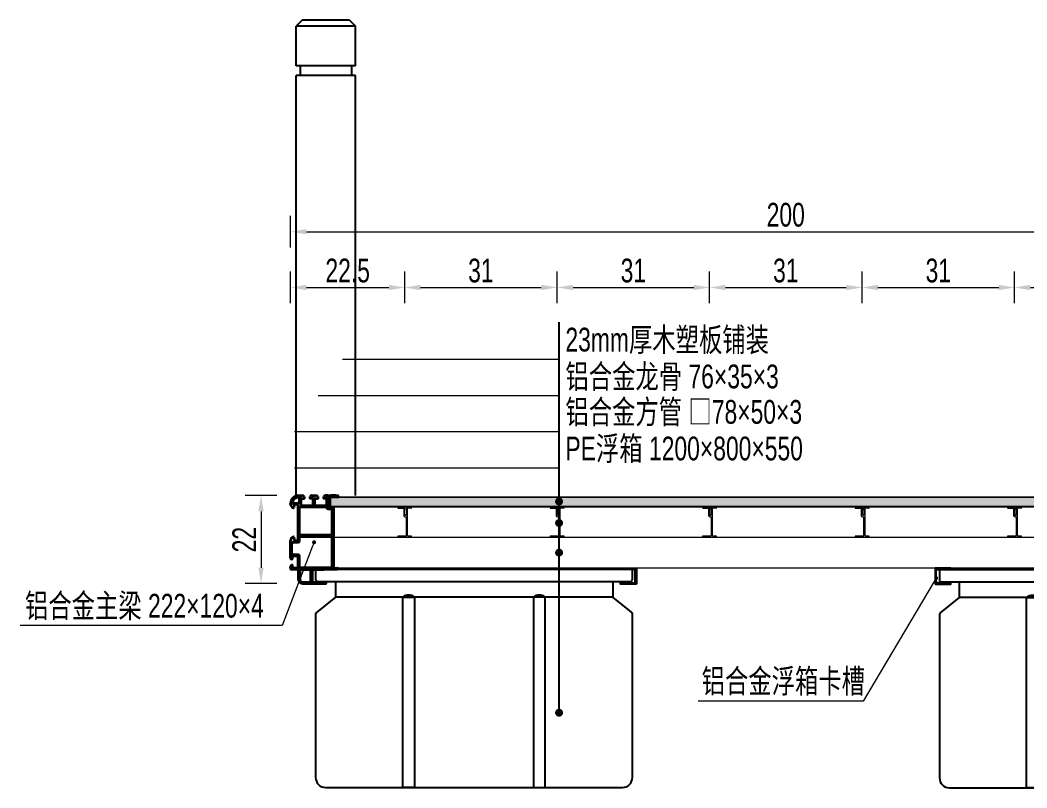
# Model space of a CAD drawing. Extents: x 104235 to 112395, y 52637 to 53451.
# Drawn here: x 110390.5 to 110517.6, y 53229.6 to 53326.5 of the extents above; entities that cross this region are included whole.
import ezdxf
from ezdxf import colors
from ezdxf.entities.mleader import LeaderData, LeaderLine
from ezdxf.math import Vec2, Vec3

# ---------------------------------------------------------------- set-up
doc = ezdxf.new("R2010")
doc.units = 0
doc.header["$LTSCALE"] = 1000
doc.header["$PDMODE"] = 1
doc.layers.get('0').update_dxf_attribs({"color": 40})
for name, color, linetype in [('0-栈道', 40, 'Continuous'), ('_TCH_MASK', 7, 'Continuous'), ('中实线', 1, 'Continuous'), ('结构', 1, 'Continuous')]:
    doc.layers.add(name, color=color, linetype=linetype)
for name, color, linetype, lineweight in [('01-细实线', 3, 'Continuous', 25), ('02-标注', 3, 'Continuous', 25), ('03-中粗线', 1, 'Continuous', 35)]:
    doc.layers.add(name, color=color, linetype=linetype, lineweight=lineweight)
doc.styles.add('3.0号字-阿文', font='win7仿宋_GB2312.ttf', dxfattribs={"width": 0.72})
doc.dimstyles.new('1：20阿文', dxfattribs={"dimtxt": 3, "dimasz": 2, "dimexe": 2, "dimexo": 0, "dimtad": 1, "dimdec": 0, "dimlfac": 2, "dimzin": 0, "dimdsep": 46, "dimtxsty": '3.0号字-阿文', "dimcen": 2, "dimclrd": 3, "dimclre": 3, "dimclrt": 3, "dimadec": 0, "dimazin": 0, "dimtfac": 1, "dimtdec": 0, "dimtmove": 1, "dimatfit": 3, "dimfxl": 2, "dimfxlon": 1, "dimtolj": 1, "dimtzin": 0, "dimlwd": 18, "dimlwe": 18, "dimarcsym": 0})

# ---------------------------------------------------------------- blocks, each defined once
blk = doc.blocks.new('325')
at = {"layer": '03-中粗线', "ltscale": 0.5}
for p, q in [((76366.4, -86883.5), (76366.7, -86883.9)), ((76367, -86883.9), (76367.3, -86883.5)), ((76367.4, -86883.4), (76368.3, -86883.4)), ((76367.5, -86887.4), (76367.5, -86887.4)), ((76368.4, -86883.5), (76368.7, -86883.9)), ((76369, -86883.9), (76369.3, -86883.5)), ((76369.4, -86883.4), (76370.3, -86883.4)), ((76370.4, -86883.5), (76370.7, -86883.9)), ((76371, -86883.9), (76371.3, -86883.5)), ((76371.4, -86883.4), (76372.3, -86883.4)), ((76372.4, -86883.5), (76372.7, -86883.9)), ((76373, -86883.9), (76373.3, -86883.5)), ((76373.4, -86883.4), (76374.3, -86883.4)), ((76374.4, -86883.5), (76374.7, -86883.9)), ((76375, -86883.9), (76375.3, -86883.5)), ((76375.4, -86883.4), (76376.3, -86883.4)), ((76381.5, -86885.9), (76381.5, -86890.2)), ((76396.5, -86890.2), (76396.5, -86885.9)), ((76396.5, -86885.9), (76396.5, -86890.2)), ((76402.8, -86883.5), (76403.1, -86883.9)), ((76403.4, -86883.9), (76403.7, -86883.5)), ((76404.8, -86883.5), (76405.1, -86883.9)), ((76405.4, -86883.9), (76405.7, -86883.5)), ((76406.8, -86883.5), (76407.1, -86883.9)), ((76407.4, -86883.9), (76407.7, -86883.5)), ((76408.8, -86883.5), (76409.1, -86883.9)), ((76409.4, -86883.9), (76409.7, -86883.5)), ((76416, -86885.9), (76416, -86890.2)), ((76431, -86890.2), (76431, -86885.9)), ((76436.5, -86883.4), (76447.7, -86883.4)), ((76441.7, -86883.4), (76436.5, -86883.4)), ((76442.5, -86888.4), (76442.5, -86911.9)), ((76466.7, -86887.4), (76443.5, -86887.4)), ((76448.1, -86883.9), (76447.8, -86883.5)), ((76448.7, -86883.5), (76448.4, -86883.9)), ((76449.7, -86883.4), (76448.8, -86883.4)), ((76450.1, -86883.9), (76449.8, -86883.5)), ((76450.7, -86883.5), (76450.4, -86883.9)), ((76451.7, -86883.4), (76450.8, -86883.4)), ((76452.1, -86883.9), (76451.8, -86883.5)), ((76452.7, -86883.5), (76452.4, -86883.9)), ((76453.7, -86883.4), (76452.8, -86883.4)), ((76454.1, -86883.9), (76453.8, -86883.5)), ((76454.7, -86883.5), (76454.4, -86883.9)), ((76455.7, -86883.4), (76454.8, -86883.4)), ((76456.1, -86883.9), (76455.8, -86883.5)), ((76456.7, -86883.5), (76456.4, -86883.9)), ((76457.7, -86883.4), (76456.8, -86883.4)), ((76458.1, -86883.9), (76457.8, -86883.5)), ((76458.7, -86883.5), (76458.4, -86883.9)), ((76459.7, -86883.4), (76458.8, -86883.4)), ((76460.1, -86883.9), (76459.8, -86883.5)), ((76460.7, -86883.5), (76460.4, -86883.9)), ((76461.7, -86883.4), (76460.8, -86883.4)), ((76462.1, -86883.9), (76461.8, -86883.5)), ((76462.7, -86883.5), (76462.4, -86883.9)), ((76462.8, -86883.4), (76466.7, -86883.4)), ((76467.5, -86884.2), (76467.5, -86886.6)), ((76347.5, -86905), (76347.5, -86903.4)), ((76351.6, -86902.4), (76351.6, -86902.4)), ((76356.7, -86906.2), (76355.3, -86913.6)), ((76364.5, -86905.4), (76357.6, -86905.4)), ((76366.5, -86950.3), (76366.5, -86907.4)), ((76370, -86901.4), (76370, -86890.4)), ((76373, -86911.4), (76438, -86911.4)), ((76373.5, -86891.4), (76373.5, -86907.4)), ((76374.5, -86890.4), (76381.3, -86890.4)), ((76374.5, -86908.4), (76388.5, -86908.4)), ((76388.6, -86908.5), (76388.9, -86908.8)), ((76389.2, -86908.8), (76389.5, -86908.5)), ((76389.6, -86908.4), (76403.5, -86908.4)), ((76403.5, -86890.4), (76396.7, -86890.4)), ((76404.5, -86907.4), (76404.5, -86891.4)), ((76408, -86891.4), (76408, -86907.4)), ((76409, -86890.4), (76415.8, -86890.4)), ((76409, -86908.4), (76423, -86908.4)), ((76423.1, -86908.5), (76423.4, -86908.8)), ((76423.7, -86908.8), (76424, -86908.5)), ((76424.1, -86908.4), (76438, -86908.4)), ((76438, -86890.4), (76431.2, -86890.4)), ((76439, -86907.4), (76439, -86891.4)), ((76443.5, -86912.9), (76454.5, -86912.9)), ((76455.5, -86913.9), (76455.5, -86950.3)), ((76442, -86916.4), (76449, -86916.4)), ((76452, -86919.4), (76452, -86980.4)), ((76366.5, -86994.4), (76366.5, -86951.5)), ((76366.9, -86950.8), (76366.6, -86950.5)), ((76366.6, -86951.3), (76366.9, -86951)), ((76455.5, -86950.5), (76455.2, -86950.8)), ((76455.2, -86951), (76455.5, -86951.3)), ((76455.5, -86951.5), (76455.5, -86951.5)), ((76455.5, -86951.5), (76455.5, -87015.6)), ((76355.3, -86988.2), (76356.7, -86995.6)), ((76370, -86997.9), (76370, -86988.4)), ((76449, -86983.4), (76372, -86983.4)), ((76372, -86986.4), (76449, -86986.4)), ((76452, -86989.4), (76452, -87062.9)), ((76347.5, -87015.6), (76347.5, -86996.8)), ((76347.9, -87016), (76347.6, -87015.7)), ((76351, -87029.4), (76351, -87003.9)), ((76354, -87000.9), (76367, -87000.9)), ((76357.6, -86996.4), (76364.5, -86996.4)), ((76455.5, -87015.7), (76455.2, -87016)), ((76347.5, -87031), (76347.5, -87016.7)), ((76347.5, -87041.4), (76347.5, -87031)), ((76347.6, -87016.6), (76347.9, -87016.3)), ((76351.5, -87036.9), (76351.5, -87043.7)), ((76365.5, -87035.9), (76352.5, -87035.9)), ((76367, -87032.4), (76354, -87032.4)), ((76366.5, -87050.3), (76366.5, -87036.9)), ((76370, -87062.9), (76370, -87035.4)), ((76455.2, -87016.3), (76455.5, -87016.6)), ((76455.5, -87016.7), (76455.5, -87065.9)), ((76347.5, -87067.4), (76347.5, -87063.4)), ((76351.3, -87043.9), (76350, -87043.9)), ((76350, -87057.9), (76351.3, -87057.9)), ((76351.5, -87058.1), (76351.5, -87064.9)), ((76352.5, -87065.9), (76365.5, -87065.9)), ((76366.5, -87064.9), (76366.5, -87051.5)), ((76366.9, -87050.8), (76366.6, -87050.5)), ((76366.6, -87051.3), (76366.9, -87051)), ((76449, -87065.9), (76373, -87065.9)), ((76456, -87066.4), (76465.5, -87066.4)), ((76368.5, -87075.4), (76368.5, -87075.4)), ((76396.5, -87069.4), (76372.5, -87069.4)), ((76372.5, -87069.4), (76396.5, -87069.4)), ((76465.5, -87069.4), (76404.5, -87069.4)), ((76404.5, -87069.4), (76432.5, -87069.4)), ((76466.5, -87067.4), (76466.5, -87068.4)), ((76378.5, -87105.4), (76420, -87105.4)), ((76420.1, -87105.3), (76420.4, -87105)), ((76420.7, -87105), (76421, -87105.3)), ((76421.1, -87105.4), (76436.5, -87105.4)), ((76437.5, -87104.4), (76437.5, -87104.4))]:
    blk.add_line(p, q, dxfattribs=at)
at = {"layer": '03-中粗线'}
for p, q in [((76402, -86883.4), (76402.7, -86883.4)), ((76403.9, -86883.4), (76404.7, -86883.4)), ((76405.9, -86883.4), (76406.7, -86883.4)), ((76407.9, -86883.4), (76408.7, -86883.4)), ((76409.9, -86883.4), (76410.5, -86883.4)), ((76351.6, -86902.4), (76369, -86902.4)), ((76439, -86914), (76439, -86912.4)), ((76370, -86981.4), (76370, -86914.4)), ((76364.5, -87069.4), (76349.5, -87069.4)), ((76366.5, -87071.4), (76366.5, -87093.6)), ((76370.5, -87071.4), (76370.5, -87093.6)), ((76396.5, -87069.4), (76372.5, -87069.4)), ((76398.5, -87099.4), (76398.5, -87071.4)), ((76402.5, -87099.4), (76402.5, -87071.4)), ((76378.5, -87101.4), (76396.5, -87101.4)), ((76397.5, -87101.4), (76397.5, -87101.4)), ((76403.5, -87102.4), (76403.5, -87102.4)), ((76404.5, -87101.4), (76435.5, -87101.4))]:
    blk.add_line(p, q, dxfattribs=at)
at = {"layer": '03-中粗线', "ltscale": 0.5}
for centre, radius, start, end in [((76367.6, -86903.4), 20.1, 93.8653, 179.9146), ((76367.5, -86903.4), 15.9, 89.8166, 176.4472), ((76366.3, -86883.6), 0.2, 45, 90), ((76366.8, -86883.8), 0.2, 225, 315), ((76367, -86890.4), 3, 0, 90), ((76367.4, -86883.6), 0.2, 90, 135), ((76367.5, -86903.4), 20, 90, 90.3567), ((76368.3, -86883.6), 0.2, 45, 90), ((76368.8, -86883.8), 0.2, 225, 315), ((76369.4, -86883.6), 0.2, 90, 135), ((76370.3, -86883.6), 0.2, 45, 90), ((76370.8, -86883.8), 0.2, 225, 315), ((76371.4, -86883.6), 0.2, 90, 135), ((76372.3, -86883.6), 0.2, 45, 90), ((76372.8, -86883.8), 0.2, 225, 315), ((76373.4, -86883.6), 0.2, 90, 135), ((76374.3, -86883.6), 0.2, 45, 90), ((76374.8, -86883.8), 0.2, 225, 315), ((76375.4, -86883.6), 0.2, 90, 135), ((76376.4, -86889.9), 6.54, 38.1788, 91.2207), ((76401.7, -86890), 6.6, 87.1926, 141.6953), ((76402.7, -86883.6), 0.2, 45, 90), ((76403.3, -86883.8), 0.2, 225, 315), ((76403.9, -86883.6), 0.2, 90, 135), ((76404.7, -86883.6), 0.2, 45, 90), ((76405.3, -86883.8), 0.2, 225, 315), ((76405.9, -86883.6), 0.2, 90, 135), ((76406.7, -86883.6), 0.2, 45, 90), ((76407.3, -86883.8), 0.2, 225, 315), ((76407.9, -86883.6), 0.2, 90, 135), ((76408.7, -86883.6), 0.2, 45, 90), ((76409.3, -86883.8), 0.2, 225, 315), ((76409.9, -86883.6), 0.2, 90, 135), ((76410.9, -86890), 6.6, 38.3047, 92.8074), ((76436.2, -86890), 6.6, 87.1926, 141.6953), ((76443.5, -86888.4), 1, 90, 180), ((76447.7, -86883.6), 0.2, 45, 90), ((76448.2, -86883.8), 0.2, 225, 315), ((76448.8, -86883.6), 0.2, 90, 135), ((76449.7, -86883.6), 0.2, 45, 90), ((76450.2, -86883.8), 0.2, 225, 315), ((76450.8, -86883.6), 0.2, 90, 135), ((76451.7, -86883.6), 0.2, 45, 90), ((76452.2, -86883.8), 0.2, 225, 315), ((76452.8, -86883.6), 0.2, 90, 135), ((76453.7, -86883.6), 0.2, 45, 90), ((76454.2, -86883.8), 0.2, 225, 315), ((76454.8, -86883.6), 0.2, 90, 135), ((76455.7, -86883.6), 0.2, 45, 90), ((76456.2, -86883.8), 0.2, 225, 315), ((76456.8, -86883.6), 0.2, 90, 135), ((76457.7, -86883.6), 0.2, 45, 90), ((76458.2, -86883.8), 0.2, 225, 315), ((76458.8, -86883.6), 0.2, 90, 135), ((76459.7, -86883.6), 0.2, 45, 90), ((76460.2, -86883.8), 0.2, 225, 315), ((76460.8, -86883.6), 0.2, 90, 135), ((76461.7, -86883.6), 0.2, 45, 90), ((76462.2, -86883.8), 0.2, 225, 315), ((76462.8, -86883.6), 0.2, 90, 135), ((76466.7, -86884.2), 0.8, 0, 90), ((76466.7, -86886.6), 0.8, 270, 0), ((76357.4, -86905), 9.84, 179.7094, 251.9861), ((76354.3, -86913.4), 1, 270, 349.7), ((76357.6, -86906.4), 1, 90, 169.7), ((76364.5, -86907.4), 2, 360, 90), ((76369, -86901.4), 1, 270, 0), ((76373, -86914.4), 3, 90, 180), ((76374.5, -86891.4), 1, 90, 180), ((76374.5, -86907.4), 1, 180, 270), ((76381.3, -86890.2), 0.2, 270, 0.2741), ((76388.5, -86908.6), 0.2, 45, 90), ((76389, -86908.6), 0.2, 225, 315), ((76389.6, -86908.6), 0.2, 90, 135), ((76396.7, -86890.2), 0.2, 180, 270), ((76403.5, -86891.4), 1, 0, 90), ((76403.5, -86907.4), 1, 270, 0), ((76409, -86891.4), 1, 90, 180), ((76409, -86907.4), 1, 180, 270), ((76415.8, -86890.2), 0.2, 270, 0.2741), ((76423, -86908.6), 0.2, 45, 90), ((76423.5, -86908.6), 0.2, 225, 315), ((76424.1, -86908.6), 0.2, 90, 135), ((76431.2, -86890.2), 0.2, 180, 270), ((76438, -86891.4), 1, 0, 90), ((76438, -86907.4), 1, 270, 0), ((76438, -86912.4), 1, 0, 90), ((76442.1, -86913.3), 3.14, 193.5612, 269.1192), ((76443.5, -86911.9), 1, 180, 270), ((76454.5, -86913.9), 1, 0, 90), ((76449, -86919.4), 3, 0, 90), ((76366.7, -86950.3), 0.2, 180, 225), ((76366.7, -86951.5), 0.2, 135, 180), ((76366.8, -86950.9), 0.2, 315, 45), ((76455.3, -86950.9), 0.2, 135, 225), ((76455.3, -86950.3), 0.2, 315, 0), ((76455.3, -86951.5), 0.2, 360, 45), ((76357.6, -86996.9), 10.1, 110.0422, 179.7055), ((76354.3, -86988.4), 1.03, 10.8147, 98.718), ((76372, -86981.4), 2, 180, 270), ((76372, -86988.4), 2, 90, 180), ((76449, -86980.4), 3, 270, 0), ((76449, -86989.4), 3, 0, 90), ((76347.7, -87015.6), 0.2, 180, 225), ((76354, -87003.9), 3, 90, 180), ((76357.6, -86995.4), 1, 190.3, 270), ((76364.5, -86994.4), 2, 270, 0), ((76367, -86997.9), 3, 270, 0), ((76455.3, -87015.6), 0.2, 315, 0), ((76347.7, -87016.7), 0.2, 135, 180), ((76347.8, -87016.2), 0.2, 315, 45), ((76354, -87029.4), 3, 180, 270), ((76352.5, -87036.9), 1, 90, 180), ((76365.5, -87036.9), 1, 0, 90), ((76367, -87035.4), 3, 0, 90), ((76455.3, -87016.2), 0.2, 135, 225), ((76455.3, -87016.7), 0.2, 360, 45), ((76350, -87041.4), 2.5, 180, 270), ((76354.1, -87063.1), 6.6, 128.3047, 182.8074), ((76351.3, -87043.7), 0.2, 270, 0), ((76351.3, -87058.1), 0.2, 0, 90), ((76352.5, -87064.9), 1, 180, 270), ((76365.5, -87064.9), 1, 270, 0), ((76366.7, -87050.3), 0.2, 180, 225), ((76366.7, -87051.5), 0.2, 135, 180), ((76366.8, -87050.9), 0.2, 315, 45), ((76373, -87062.9), 3, 180, 270), ((76449, -87062.9), 3, 270, 0), ((76455.5, -87066.4), 0.5, 90, 0), ((76465.5, -87067.4), 1, 0, 90), ((76396.5, -87071.4), 2, 0, 90), ((76404.5, -87071.4), 2, 90, 180), ((76465.5, -87068.4), 1, 270, 0), ((76396.5, -87099.4), 2, 270, 0), ((76404.5, -87099.4), 2, 180, 270), ((76420, -87105.2), 0.2, 270, 315), ((76420.5, -87105.2), 0.2, 45, 135), ((76421.1, -87105.2), 0.2, 225, 270), ((76434.5, -87104.3), 3.07, 357.6884, 69.6917), ((76436.5, -87104.4), 1, 270, 0)]:
    blk.add_arc(centre, radius, start, end, dxfattribs=at)
at = {"layer": '03-中粗线'}
for centre, radius, start, end in [((76349.5, -87067.4), 2, 180, 270), ((76364.5, -87071.4), 2, 0, 90), ((76372.5, -87071.4), 2, 90, 180), ((76378.5, -87093.4), 12, 180, 270), ((76378.5, -87093.4), 8, 180, 270)]:
    blk.add_arc(centre, radius, start, end, dxfattribs=at)
blk = doc.blocks.new('*D141')
at = {"layer": '01-细实线', "color": 3, "linetype": 'Continuous', "lineweight": 18}
for p, q in [((110424.61, 53297.79), (110424.61, 53301.79)), ((110549.63, 53297.79), (110549.63, 53301.79)), ((110426.61, 53299.79), (110547.63, 53299.79))]:
    blk.add_line(p, q, dxfattribs=at)
at = {"layer": '01-细实线', "color": 3}
for points in [[(110426.61, 53300.13), (110426.61, 53299.46), (110424.61, 53299.79)], [(110547.63, 53300.13), (110547.63, 53299.46), (110549.63, 53299.79)]]:
    blk.add_solid(points, dxfattribs=at)
at = {"layer": 'Defpoints', "color": 0}
for p in [(110549.63, 53299.79), (110424.61, 53265.38), (110549.63, 53265.38)]:
    blk.add_point(p, dxfattribs=at)
at = {"layer": '01-细实线', "color": 3, "insert": (110487.12, 53301.92), "char_height": 3, "attachment_point": 5, "style": '3.0号字-阿文'}
blk.add_mtext('\\A1;200', dxfattribs=at)
blk = doc.blocks.new('*D142')
at = {"layer": '01-细实线', "color": 3, "linetype": 'Continuous', "lineweight": 18}
for p, q in [((110422.87, 53266.49), (110418.87, 53266.49)), ((110420.87, 53264.49), (110420.87, 53257.39)), ((110422.87, 53255.39), (110418.87, 53255.39))]:
    blk.add_line(p, q, dxfattribs=at)
at = {"layer": '01-细实线', "color": 3}
for points in [[(110420.54, 53264.49), (110421.21, 53264.49), (110420.87, 53266.49)], [(110420.54, 53257.39), (110421.21, 53257.39), (110420.87, 53255.39)]]:
    blk.add_solid(points, dxfattribs=at)
at = {"layer": 'Defpoints', "color": 0}
for p in [(110426.04, 53266.49), (110420.87, 53255.39), (110427.19, 53255.39)]:
    blk.add_point(p, dxfattribs=at)
at = {"layer": '01-细实线', "color": 3, "insert": (110418.75, 53260.94), "char_height": 3, "attachment_point": 5, "rotation": 90, "style": '3.0号字-阿文'}
blk.add_mtext('\\A1;22', dxfattribs=at)
blk = doc.blocks.new('A$C4B927DFE')
at = {"color": 0, "lineweight": 5}
for p, q in [((-53.9, 64.4), (-53.9, 65.9)), ((-40.6, 66.9), (-40.6, 67.9)), ((-56.9, 44.1), (-54.6, 44.1))]:
    blk.add_line(p, q, dxfattribs=at)
at = {"color": 0, "lineweight": 0, "ltscale": 0.5}
blk.add_arc((-56.6, 48.1), 4.07, 190.1528, 265.2718, dxfattribs=at)
at = {"layer": '结构', "color": 0, "linetype": 'ByBlock', "lineweight": 0, "ltscale": 0.5}
for p, q in [((-75.6, 67.9), (-75.6, 66.9)), ((-60.4, 68.9), (-74.6, 68.9)), ((-74.6, 65.9), (-61.6, 65.9)), ((-60.6, 64.9), (-60.6, 47.4)), ((-57.8, 64.2), (-57.4, 64.4)), ((-57.4, 63.9), (-57.8, 64.2)), ((-57.8, 62.4), (-57.4, 62.6)), ((-57.4, 62.1), (-57.8, 62.4)), ((-57.8, 60.6), (-57.4, 60.8)), ((-57.4, 60.3), (-57.8, 60.6)), ((-57.8, 58.8), (-57.4, 59)), ((-57.4, 58.5), (-57.8, 58.8)), ((-57.8, 57), (-57.4, 57.2)), ((-57.4, 56.7), (-57.8, 57)), ((-57.8, 55.2), (-57.4, 55.4)), ((-57.4, 54.9), (-57.8, 55.2)), ((-57.8, 53.4), (-57.4, 53.6)), ((-57.4, 53.1), (-57.8, 53.4)), ((-57.8, 51.6), (-57.4, 51.8)), ((-57.4, 51.3), (-57.8, 51.6)), ((-57.4, 64.4), (-57.4, 65.9)), ((-57.4, 62.6), (-57.4, 63.9)), ((-57.4, 60.8), (-57.4, 62.1)), ((-57.4, 59), (-57.4, 60.3)), ((-57.4, 57.2), (-57.4, 58.5)), ((-57.4, 55.4), (-57.4, 56.7)), ((-57.4, 53.6), (-57.4, 54.9)), ((-57.4, 51.8), (-57.4, 53.1)), ((-57.4, 53.1), (-57.4, 53.1)), ((-57.4, 50.1), (-57.4, 51.3)), ((-53.5, 64.2), (-53.9, 64.4)), ((-53.9, 63.9), (-53.5, 64.2)), ((-53.9, 62.6), (-53.9, 63.9)), ((-53.5, 62.4), (-53.9, 62.6)), ((-53.9, 62.1), (-53.5, 62.4)), ((-53.9, 62.2), (-53.9, 61.9)), ((-53.9, 61.9), (-53.5, 61.7)), ((-53.5, 61.7), (-53.9, 61.4)), ((-53.9, 61.4), (-53.9, 60.1)), ((-53.9, 60.1), (-53.5, 59.9)), ((-53.5, 59.9), (-53.9, 59.6)), ((-53.9, 59.6), (-53.9, 58.3)), ((-53.9, 58.3), (-53.5, 58.1)), ((-53.5, 58.1), (-53.9, 57.8)), ((-53.9, 57.8), (-53.9, 56.5)), ((-53.9, 56.5), (-53.5, 56.3)), ((-53.5, 56.3), (-53.9, 56)), ((-53.9, 56), (-53.9, 54.7)), ((-53.9, 54.7), (-53.5, 54.5)), ((-53.5, 54.5), (-53.9, 54.2)), ((-53.9, 54.2), (-53.9, 52.9)), ((-53.9, 52.9), (-53.5, 52.7)), ((-53.5, 52.7), (-53.9, 52.4)), ((-53.9, 52.4), (-53.9, 51.1)), ((-53.9, 51.1), (-53.5, 50.9)), ((-53.5, 50.9), (-53.9, 50.6)), ((-53.9, 50.6), (-53.9, 50.1)), ((-50.9, 68.9), (-41.6, 68.9)), ((-50.6, -3.1), (-50.6, 64.9)), ((-41.6, 65.9), (-49.6, 65.9)), ((-53.6, -3.1), (-53.6, 43.1)), ((-75.6, -4.6), (-75.6, -6.6)), ((-54.6, -4.1), (-75.1, -4.1)), ((-75.1, -7.1), (-41.1, -7.1)), ((-41.1, -4.1), (-49.6, -4.1)), ((-40.6, -6.6), (-40.6, -4.6))]:
    blk.add_line(p, q, dxfattribs=at)
for centre, radius, start, end in [((-74.6, 67.9), 1, 90, 180), ((-74.6, 66.9), 1, 180, 270), ((-61.6, 64.9), 1, 0, 90), ((-60.4, 65.9), 3, 360, 90.0017), ((-50.9, 65.9), 3, 89.9983, 180), ((-49.6, 64.9), 1, 90, 180), ((-41.6, 67.9), 1, 0, 90), ((-41.6, 66.9), 1, 270, 360), ((-55.6, 50.1), 1.75, 180, 0), ((-54.6, 43.1), 1, 0, 90), ((-75.1, -4.6), 0.5, 90, 180), ((-75.1, -6.6), 0.5, 180, 270), ((-54.6, -3.1), 1, 270, 0), ((-49.6, -3.1), 1, 180, 270), ((-41.1, -4.6), 0.5, 0, 90), ((-41.1, -6.6), 0.5, 270, 0)]:
    blk.add_arc(centre, radius, start, end, dxfattribs=at)
blk = doc.blocks.new('本主梁龙骨')
at = {"layer": '_TCH_MASK', "color": 0, "rotation": 180}
blk.add_blockref('A$C4B927DFE', (-41.1, 20), dxfattribs=at)
blk = doc.blocks.new('*D143')
at = {"layer": '01-细实线', "color": 3, "linetype": 'Continuous', "lineweight": 18}
for p, q in [((110424.61, 53290.76), (110424.61, 53294.76)), ((110439.01, 53290.76), (110439.01, 53294.76)), ((110426.61, 53292.76), (110437.01, 53292.76))]:
    blk.add_line(p, q, dxfattribs=at)
at = {"layer": '01-细实线', "color": 3}
for points in [[(110426.61, 53293.09), (110426.61, 53292.42), (110424.61, 53292.76)], [(110437.01, 53293.09), (110437.01, 53292.42), (110439.01, 53292.76)]]:
    blk.add_solid(points, dxfattribs=at)
at = {"layer": 'Defpoints', "color": 0}
for p in [(110439.01, 53292.76), (110424.61, 53265.41), (110439.01, 53261.24)]:
    blk.add_point(p, dxfattribs=at)
at = {"layer": '01-细实线', "color": 3, "insert": (110431.81, 53294.88), "char_height": 3, "attachment_point": 5, "style": '3.0号字-阿文'}
blk.add_mtext('\\A1;22.5', dxfattribs=at)
blk = doc.blocks.new('*D144')
at = {"layer": '01-细实线', "color": 3, "linetype": 'Continuous', "lineweight": 18}
for p, q in [((110439.01, 53290.76), (110439.01, 53294.76)), ((110458.26, 53290.76), (110458.26, 53294.76)), ((110441.01, 53292.76), (110456.26, 53292.76))]:
    blk.add_line(p, q, dxfattribs=at)
at = {"layer": '01-细实线', "color": 3}
for points in [[(110441.01, 53293.09), (110441.01, 53292.42), (110439.01, 53292.76)], [(110456.26, 53293.09), (110456.26, 53292.42), (110458.26, 53292.76)]]:
    blk.add_solid(points, dxfattribs=at)
at = {"layer": 'Defpoints', "color": 0}
for p in [(110458.26, 53292.76), (110439.01, 53261.24), (110458.26, 53261.24)]:
    blk.add_point(p, dxfattribs=at)
at = {"layer": '01-细实线', "color": 3, "insert": (110448.63, 53294.88), "char_height": 3, "attachment_point": 5, "style": '3.0号字-阿文'}
blk.add_mtext('\\A1;31', dxfattribs=at)
blk = doc.blocks.new('*D145')
at = {"layer": '01-细实线', "color": 3, "linetype": 'Continuous', "lineweight": 18}
for p, q in [((110458.26, 53290.76), (110458.26, 53294.76)), ((110477.51, 53290.76), (110477.51, 53294.76)), ((110460.26, 53292.76), (110475.51, 53292.76))]:
    blk.add_line(p, q, dxfattribs=at)
at = {"layer": '01-细实线', "color": 3}
for points in [[(110460.26, 53293.09), (110460.26, 53292.42), (110458.26, 53292.76)], [(110475.51, 53293.09), (110475.51, 53292.42), (110477.51, 53292.76)]]:
    blk.add_solid(points, dxfattribs=at)
at = {"layer": 'Defpoints', "color": 0}
for p in [(110477.51, 53292.76), (110458.26, 53261.24), (110477.51, 53261.24)]:
    blk.add_point(p, dxfattribs=at)
at = {"layer": '01-细实线', "color": 3, "insert": (110467.88, 53294.88), "char_height": 3, "attachment_point": 5, "style": '3.0号字-阿文'}
blk.add_mtext('\\A1;31', dxfattribs=at)
blk = doc.blocks.new('*D146')
at = {"layer": '01-细实线', "color": 3, "linetype": 'Continuous', "lineweight": 18}
for p, q in [((110477.51, 53290.76), (110477.51, 53294.76)), ((110496.76, 53290.76), (110496.76, 53294.76)), ((110479.51, 53292.76), (110494.76, 53292.76))]:
    blk.add_line(p, q, dxfattribs=at)
at = {"layer": '01-细实线', "color": 3}
for points in [[(110479.51, 53293.09), (110479.51, 53292.42), (110477.51, 53292.76)], [(110494.76, 53293.09), (110494.76, 53292.42), (110496.76, 53292.76)]]:
    blk.add_solid(points, dxfattribs=at)
at = {"layer": 'Defpoints', "color": 0}
for p in [(110496.76, 53292.76), (110477.51, 53261.24), (110496.76, 53261.24)]:
    blk.add_point(p, dxfattribs=at)
at = {"layer": '01-细实线', "color": 3, "insert": (110487.13, 53294.88), "char_height": 3, "attachment_point": 5, "style": '3.0号字-阿文'}
blk.add_mtext('\\A1;31', dxfattribs=at)
blk = doc.blocks.new('*D147')
at = {"layer": '01-细实线', "color": 3, "linetype": 'Continuous', "lineweight": 18}
for p, q in [((110496.76, 53290.76), (110496.76, 53294.76)), ((110516.01, 53290.76), (110516.01, 53294.76)), ((110498.76, 53292.76), (110514.01, 53292.76))]:
    blk.add_line(p, q, dxfattribs=at)
at = {"layer": '01-细实线', "color": 3}
for points in [[(110498.76, 53293.09), (110498.76, 53292.42), (110496.76, 53292.76)], [(110514.01, 53293.09), (110514.01, 53292.42), (110516.01, 53292.76)]]:
    blk.add_solid(points, dxfattribs=at)
at = {"layer": 'Defpoints', "color": 0}
for p in [(110516.01, 53292.76), (110496.76, 53261.24), (110516.01, 53261.24)]:
    blk.add_point(p, dxfattribs=at)
at = {"layer": '01-细实线', "color": 3, "insert": (110506.38, 53294.88), "char_height": 3, "attachment_point": 5, "style": '3.0号字-阿文'}
blk.add_mtext('\\A1;31', dxfattribs=at)
blk = doc.blocks.new('*D148')
at = {"layer": '01-细实线', "color": 3, "linetype": 'Continuous', "lineweight": 18}
for p, q in [((110516.01, 53290.76), (110516.01, 53294.76)), ((110535.26, 53290.76), (110535.26, 53294.76)), ((110518.01, 53292.76), (110533.26, 53292.76))]:
    blk.add_line(p, q, dxfattribs=at)
at = {"layer": '01-细实线', "color": 3}
for points in [[(110518.01, 53293.09), (110518.01, 53292.42), (110516.01, 53292.76)], [(110533.26, 53293.09), (110533.26, 53292.42), (110535.26, 53292.76)]]:
    blk.add_solid(points, dxfattribs=at)
at = {"layer": 'Defpoints', "color": 0}
for p in [(110535.26, 53292.76), (110516.01, 53261.24), (110535.26, 53261.24)]:
    blk.add_point(p, dxfattribs=at)
at = {"layer": '01-细实线', "color": 3, "insert": (110525.63, 53294.88), "char_height": 3, "attachment_point": 5, "style": '3.0号字-阿文'}
blk.add_mtext('\\A1;31', dxfattribs=at)
blk = doc.blocks.new('050505')
at = {"color": 5}
for p, q in [((-2730450.6, 1053019.4), (-2730450.6, 1052979.4)), ((-2729749.9, 1053019.4), (-2729749.9, 1052979.4))]:
    blk.add_line(p, q, dxfattribs=at)
at = {"color": 5, "lineweight": -3}
for points in [[(-2730450.6, 1053019.4), (-2729750.6, 1053019.3), (-2729705.6, 1053019.4, 0.413651), (-2729700.6, 1053024.4), (-2729700.6, 1053049.4), (-2730500.6, 1053049.4), (-2730500.6, 1053024.4, 0.414214), (-2730495.6, 1053019.4)], [(-2729702.5, 1052941.5), (-2729749.9, 1052979.4), (-2730450.6, 1052979.4), (-2730498.7, 1052940.9, 0.227838), (-2730500.6, 1052937), (-2730500.6, 1052524.4, 0.414214), (-2730475.6, 1052499.4), (-2729725.6, 1052499.4, 0.414214), (-2729700.6, 1052524.4), (-2729700.6, 1052937.6, 0.227838)]]:
    blk.add_lwpolyline(points, format="xyb", close=True, dxfattribs=at)
at = {"color": 5}
for points in [[(-2730280.6, 1052979.4), (-2730250.6, 1052979.4), (-2730250.6, 1052499.4), (-2730280.6, 1052499.4)], [(-2729920.6, 1052979.4), (-2729950.6, 1052979.4), (-2729950.6, 1052499.4), (-2729920.6, 1052499.4)]]:
    blk.add_lwpolyline(points, close=True, dxfattribs=at)
for centre in [(-2730265.6, 1052962.1), (-2729935.6, 1052962.1)]:
    blk.add_arc(centre, 22.9, 49.0849, 130.9151, dxfattribs=at)
blk = doc.blocks.new('_Dot')
at = {"color": 0, "linetype": 'ByBlock', "lineweight": -2}
blk.add_line((-0.5, 0), (-1, 0), dxfattribs=at)
at = {"color": 0, "linetype": 'ByBlock', "const_width": 0.5}
blk.add_lwpolyline([(-0.25, 0, 1), (0.25, 0, 1)], format="xyb", close=True, dxfattribs=at)

msp = doc.modelspace()

# ---------------------------------------------------------------- hatches: boundary and pattern name
at = {"layer": '01-细实线'}
h = msp.add_hatch(dxfattribs=at)
h.set_pattern_fill('AR-HBONE', color=24, scale=0.0075)
h.set_pattern_definition([(45, (114118.2797, 53509.8621), (0, 1.07763073), [2.286, -0.762]), (135, (114118.8185, 53510.40094), (1e-16, 1.07763073), [2.286, -0.762])])
h.paths.add_polyline_path([(110544.63, 53266.27), (110429.61, 53266.28), (110429.61, 53265.13), (110544.63, 53265.12)])

# ---------------------------------------------------------------- linework, layer by layer
at = {"layer": '0-栈道'}
for p, q in [((110426.06, 53326.49), (110425.31, 53325.74)), ((110425.31, 53320.74), (110425.31, 53325.74)), ((110432.81, 53325.74), (110425.31, 53325.74)), ((110432.06, 53326.49), (110426.06, 53326.49)), ((110432.06, 53326.49), (110432.81, 53325.74)), ((110432.81, 53320.74), (110432.81, 53325.74)), ((110432.81, 53320.74), (110425.31, 53320.74)), ((110425.81, 53320.74), (110425.81, 53319.49)), ((110432.31, 53320.74), (110432.31, 53319.49)), ((110432.81, 53319.49), (110425.31, 53319.49)), ((110425.31, 53266.49), (110425.31, 53319.49)), ((110432.81, 53266.49), (110432.81, 53319.49))]:
    msp.add_line(p, q, dxfattribs=at)
at = {"layer": '01-细实线', "color": 12}
for p, q in [((110427.63, 53265.67), (110427.63, 53265.35)), ((110427.72, 53265.26), (110429.07, 53265.26))]:
    msp.add_line(p, q, dxfattribs=at)
at = {"layer": '01-细实线', "color": 97}
msp.add_lwpolyline([(110544.63, 53266.27), (110429.61, 53266.28), (110429.61, 53265.13), (110544.63, 53265.12)], close=True, dxfattribs=at)
at = {"layer": '01-细实线', "lineweight": -3}
for points in [[(110468.26, 53255.34), (110466.26, 53255.34), (110466.26, 53255.49), (110468.11, 53255.49), (110468.11, 53257.19), (110466.26, 53257.19), (110466.26, 53257.34), (110468.26, 53257.34)], [(110505.98, 53255.34), (110507.98, 53255.34), (110507.98, 53255.49), (110506.13, 53255.49), (110506.13, 53257.19), (110507.98, 53257.19), (110507.98, 53257.34), (110505.98, 53257.34)]]:
    msp.add_lwpolyline(points, close=True, dxfattribs=at)
at = {"layer": '01-细实线', "color": 12}
msp.add_arc((110427.72, 53265.35), 0.09, 180, 270, dxfattribs=at)
at = {"layer": '02-标注', "flags": 128}
msp.add_lwpolyline([(110458.5, 53239.1), (110458.5, 53288.38)], dxfattribs=at)
at = {"layer": '中实线', "lineweight": 9}
for p, q in [((110430.01, 53257.34), (110430.01, 53261.24)), ((110430.01, 53261.24), (110544.23, 53261.24)), ((110544.23, 53257.34), (110430.01, 53257.34))]:
    msp.add_line(p, q, dxfattribs=at)

# ---------------------------------------------------------------- block references
at = {"color": 0, "lineweight": 5, "xscale": 0.05000000004656613, "yscale": 0.04999999981373549, "zscale": 0.05}
msp.add_blockref('325', (106607.23, 57610.66), dxfattribs=at)
at = {"color": 4, "lineweight": -3, "xscale": 0.05019685043953359, "yscale": 0.05019685020670295, "zscale": 0.05019685039370075, "rotation": 180}
for p in [(110439.86, 53262.6), (110459.11, 53262.6), (110478.36, 53262.6), (110497.61, 53262.6), (110516.86, 53262.6)]:
    msp.add_blockref('本主梁龙骨', p, dxfattribs=at)
at = {"layer": '01-细实线', "xscale": 0.05000000004656613, "yscale": 0.04999999981373549, "zscale": 0.05}
for p in [(246952.79, 604.7), (247031.56, 604.65)]:
    msp.add_blockref('050505', p, dxfattribs=at)

# ---------------------------------------------------------------- dimensions: what is measured, and where the dimension line sits
at = {"layer": '01-细实线', "color": 6}
dim = msp.add_linear_dim(base=(110549.63, 53299.79), p1=(110424.61, 53265.38), p2=(110549.63, 53265.38), text='200', dimstyle='1：20阿文', dxfattribs=at)
dim.commit()
dim.dimension.update_dxf_attribs({"geometry": '*D141', "text_midpoint": (110487.12, 53301.92)})
at = {"layer": '01-细实线', "color": 1}
for base, p1, p2, text, picture, middle in [((110439.01, 53292.76), (110424.61, 53265.41), (110439.01, 53261.24), '22.5', '*D143', (110431.81, 53294.88)), ((110458.26, 53292.76), (110439.01, 53261.24), (110458.26, 53261.24), '31', '*D144', (110448.63, 53294.88)), ((110477.51, 53292.76), (110458.26, 53261.24), (110477.51, 53261.24), '31', '*D145', (110467.88, 53294.88)), ((110496.76, 53292.76), (110477.51, 53261.24), (110496.76, 53261.24), '31', '*D146', (110487.13, 53294.88)), ((110516.01, 53292.76), (110496.76, 53261.24), (110516.01, 53261.24), '31', '*D147', (110506.38, 53294.88)), ((110535.26, 53292.76), (110516.01, 53261.24), (110535.26, 53261.24), '31', '*D148', (110525.63, 53294.88))]:
    dim = msp.add_linear_dim(base=base, p1=p1, p2=p2, text=text, dimstyle='1：20阿文', dxfattribs=at)
    dim.commit()
    dim.dimension.update_dxf_attribs({"geometry": picture, "text_midpoint": middle})
at = {"layer": '01-细实线', "color": 6}
dim = msp.add_linear_dim(base=(110420.87, 53255.39), p1=(110426.04, 53266.49), p2=(110427.19, 53255.39), angle=90, dimstyle='1：20阿文', dxfattribs=at)
dim.commit()
dim.dimension.update_dxf_attribs({"geometry": '*D142', "text_midpoint": (110418.75, 53260.94)})

# ---------------------------------------------------------------- leaders
at = {"layer": '01-细实线'}
ml = msp.add_multileader_mtext('Standard', dxfattribs=at)
ml.set_content('铝合金主梁 222×120×4', color=4, style='3.0号字-阿文')
ml.set_leader_properties(color=256, linetype='Continuous', lineweight=18)
ml.set_arrow_properties(name='DOT')
ml.build(insert=Vec2(0, 0))
ml.multileader.update_dxf_attribs({"has_dogleg": 0, "text_left_attachment_type": 5, "text_right_attachment_type": 5, "dogleg_length": 0.36, "arrow_head_size": 0.5})
ctx = ml.context
ctx.base_point, ctx.char_height, ctx.arrow_head_size, ctx.landing_gap_size, ctx.plane_origin = Vec3(110391.07, 53250.12), 3, 0.5, 0, Vec3(110427.14, 53261.36)
ctx.left_attachment, ctx.right_attachment = 5, 5
notes = []
notes.append((ctx, [(1, (1, 1, 0), (110423.88, 53250.12), (-1, 0), 0.36, [(0, [(110427.57, 53260.6)], 0, [])])]))
ctx.mtext.insert, ctx.mtext.flow_direction = Vec3(110391.07, 53254.1), 5
ml = msp.add_multileader_mtext('Standard', dxfattribs=at)
ml.set_content('铝合金浮箱卡槽', color=4, style='3.0号字-阿文')
ml.set_leader_properties(color=256, linetype='Continuous', lineweight=18)
ml.set_arrow_properties(name='DOT')
ml.build(insert=Vec2(0, 0))
ml.multileader.update_dxf_attribs({"has_dogleg": 0, "text_left_attachment_type": 5, "text_right_attachment_type": 5, "dogleg_length": 0.36, "arrow_head_size": 0.5})
ctx = ml.context
ctx.base_point, ctx.char_height, ctx.arrow_head_size, ctx.landing_gap_size, ctx.plane_origin = Vec3(110476.5, 53240.56), 3, 0.5, 0, Vec3(110475.38, 53231.29)
ctx.left_attachment, ctx.right_attachment = 5, 5
notes.append((ctx, [(1, (1, 1, 0), (110497.27, 53240.56), (-1, 0), 0.36, [(0, [(110506.11, 53256.09)], 0, [])])]))
ctx.mtext.insert, ctx.mtext.flow_direction = Vec3(110476.5, 53244.59), 5
at = {"layer": '02-标注'}
ml = msp.add_multileader_mtext('Standard', dxfattribs=at)
ml.set_content(' 23mm厚木塑板铺装', color=4, style='3.0号字-阿文')
ml.set_leader_properties(color=256, linetype='Continuous', lineweight=18)
ml.set_arrow_properties(name='DOT')
ml.build(insert=Vec2(0, 0))
ml.multileader.update_dxf_attribs({"has_dogleg": 0, "text_left_attachment_type": 5, "text_right_attachment_type": 5, "dogleg_length": 5, "arrow_head_size": 1})
ctx = ml.context
ctx.base_point, ctx.char_height, ctx.arrow_head_size, ctx.landing_gap_size, ctx.plane_origin = Vec3(110458.5, 53283.67), 3, 1, 0, Vec3(110458.5, 53275.42)
ctx.left_attachment, ctx.right_attachment = 5, 5
notes.append((ctx, [(0, (1, 1, 0), (110453.5, 53283.67), (1, 0), 5, [(0, [(110458.5, 53239.1)], 0, [])])]))
ctx.mtext.insert, ctx.mtext.flow_direction = Vec3(110458.5, 53287.68), 5
ml = msp.add_multileader_mtext('Standard', dxfattribs=at)
ml.set_content(' 铝合金龙骨 76×35×3', color=4, style='3.0号字-阿文')
ml.set_leader_properties(color=256, linetype='Continuous', lineweight=18)
ml.set_arrow_properties(name='DOT')
ml.build(insert=Vec2(0, 0))
ml.multileader.update_dxf_attribs({"has_dogleg": 0, "text_left_attachment_type": 5, "text_right_attachment_type": 5, "dogleg_length": 5, "arrow_head_size": 1})
ctx = ml.context
ctx.base_point, ctx.char_height, ctx.arrow_head_size, ctx.landing_gap_size, ctx.plane_origin = Vec3(110458.5, 53279.1), 3, 1, 0, Vec3(110458.5, 53270.85)
ctx.left_attachment, ctx.right_attachment = 5, 5
notes.append((ctx, [(0, (1, 1, 0), (110453.5, 53279.1), (1, 0), 5, [(0, [(110458.5, 53259.3)], 0, [])])]))
ctx.mtext.insert, ctx.mtext.flow_direction = Vec3(110458.5, 53283.03), 5
ml = msp.add_multileader_mtext('Standard', dxfattribs=at)
ml.set_content(' 铝合金方管 □78×50×3', color=4, style='3.0号字-阿文')
ml.set_leader_properties(color=256, linetype='Continuous', lineweight=18)
ml.set_arrow_properties(name='DOT')
ml.build(insert=Vec2(0, 0))
ml.multileader.update_dxf_attribs({"has_dogleg": 0, "text_left_attachment_type": 5, "text_right_attachment_type": 5, "dogleg_length": 5, "arrow_head_size": 1})
ctx = ml.context
ctx.base_point, ctx.char_height, ctx.arrow_head_size, ctx.landing_gap_size, ctx.plane_origin = Vec3(110458.5, 53274.53), 3, 1, 0, Vec3(110458.5, 53266.29)
ctx.left_attachment, ctx.right_attachment = 5, 5
notes.append((ctx, [(0, (1, 1, 0), (110453.5, 53274.53), (1, 0), 5, [(0, [(110458.5, 53263.04)], 0, [])])]))
ctx.mtext.insert, ctx.mtext.flow_direction = Vec3(110458.5, 53278.56), 5
ml = msp.add_multileader_mtext('Standard', dxfattribs=at)
ml.set_content(' PE浮箱 1200×800×550', color=4, style='3.0号字-阿文')
ml.set_leader_properties(color=256, linetype='Continuous', lineweight=18)
ml.set_arrow_properties(name='DOT')
ml.build(insert=Vec2(0, 0))
ml.multileader.update_dxf_attribs({"has_dogleg": 0, "text_left_attachment_type": 5, "text_right_attachment_type": 5, "dogleg_length": 5, "arrow_head_size": 1})
ctx = ml.context
ctx.base_point, ctx.char_height, ctx.arrow_head_size, ctx.landing_gap_size, ctx.plane_origin = Vec3(110458.5, 53269.97), 3, 1, 0, Vec3(110458.5, 53261.72)
ctx.left_attachment, ctx.right_attachment = 5, 5
notes.append((ctx, [(0, (1, 1, 0), (110453.5, 53269.97), (1, 0), 5, [(0, [(110458.5, 53265.75)], 0, [])])]))
ctx.mtext.insert, ctx.mtext.flow_direction = Vec3(110458.5, 53273.94), 5
for ctx, leaders in notes:
    for number, flags, end, landing, length, lines in leaders:
        leader = LeaderData()
        leader.index, (leader.has_last_leader_line, leader.has_dogleg_vector, leader.attachment_direction) = number, flags
        leader.last_leader_point, leader.dogleg_vector, leader.dogleg_length = Vec3(end), Vec3(landing), length
        for number, points, colour, breaks in lines:
            line = LeaderLine()
            line.index, line.vertices, line.color, line.breaks = number, Vec3.list(points), colors.encode_raw_color(colour), breaks
            leader.lines.append(line)
        ctx.leaders.append(leader)

doc.saveas('drawing.dxf')
